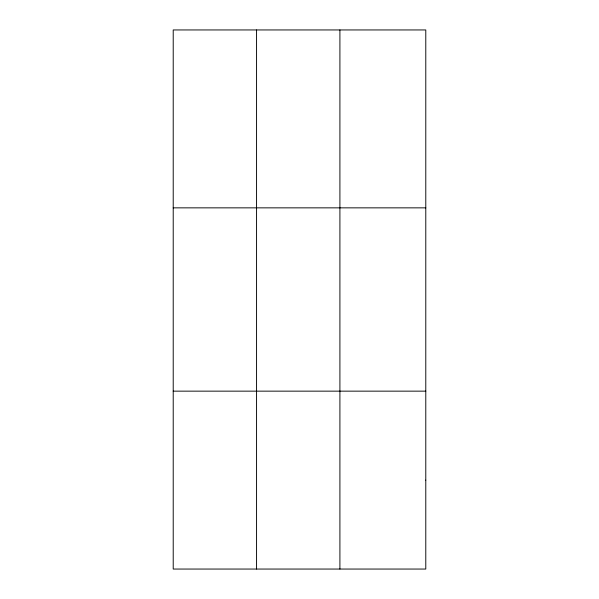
<?xml version="1.0" encoding="UTF-8"?>
<svg xmlns="http://www.w3.org/2000/svg" width="599" height="599" viewBox="0 0 599 599"><rect width="100%" height="100%" fill="white"/><g stroke="black" fill="none" stroke-linecap="round" stroke-linejoin="round"><path stroke-width="0.9" d="M256.567 569.05L256.567 29.95M339.91 569.05L339.91 29.95M173.216 207.853L425.784 207.853M173.216 391.147L425.784 391.147M425.784 480.099L425.784 569.05L173.216 569.05L173.216 29.95L425.784 29.95L425.784 480.099"/></g></svg>
